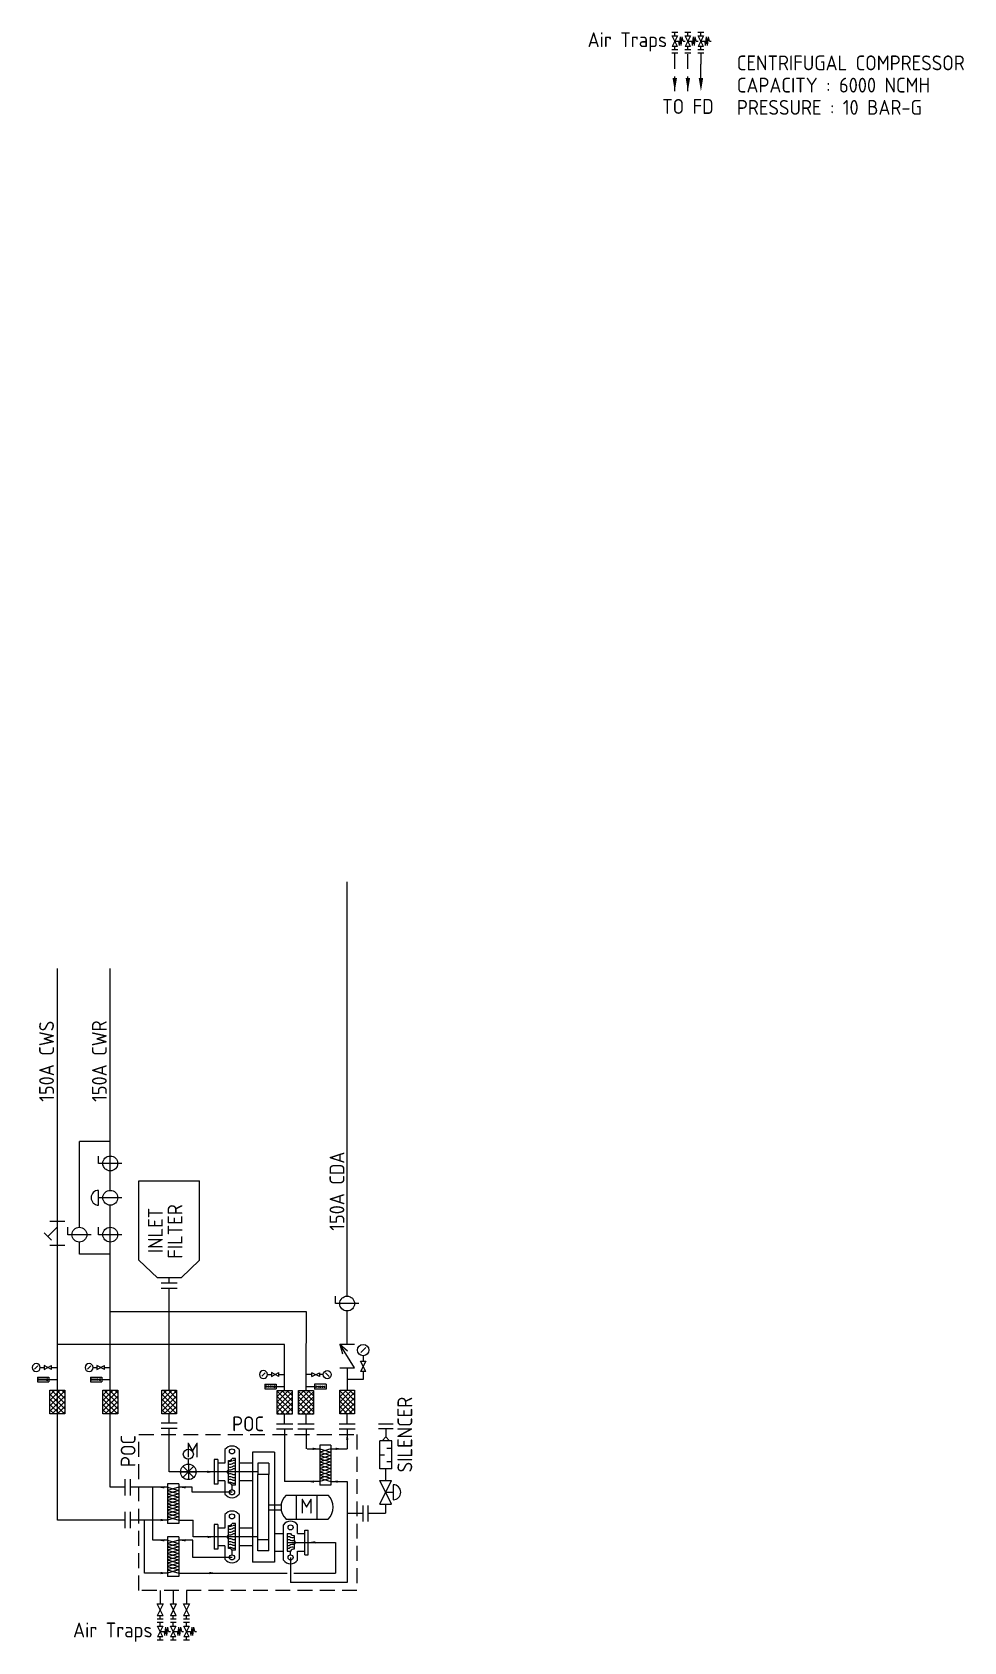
# Model space of a CAD drawing. Header units: millimetres. Extents: x -418 to 883, y -30 to 1351.
# Drawn here: x -417.7 to -260.7, y 368 to 639.2 of the extents above; entities that cross this region are included whole.
import ezdxf
from ezdxf.enums import TextEntityAlignment as Align

# ---------------------------------------------------------------- set-up
doc = ezdxf.new("R2010")
doc.units = ezdxf.units.MM
doc.header["$LTSCALE"] = 10
doc.linetypes.add('HIDDEN', pattern=[0.375, 0.25, -0.125])
for name, color, linetype in [('U-CDA-EQ', 22, 'Continuous'), ('U-CDA-EQ-P2', 9, 'Continuous'), ('U-CDA-PIPE', 203, 'Continuous'), ('U-CDA-TXT', 3, 'Continuous'), ('U-CDA-TXT-01', 3, 'Continuous'), ('U-CDA-V', 2, 'Continuous'), ('U-CH-PIPE', 130, 'Continuous'), ('U-CH-V', 2, 'Continuous'), ('U-CW-PIPE', 30, 'Continuous'), ('U-CW-TXT', 3, 'Continuous'), ('U-CW-V', 3, 'Continuous')]:
    doc.layers.add(name, color=color, linetype=linetype)
doc.styles.add('AA-TXT', font='isocp.shx', dxfattribs={"bigfont": 'chineset.shx'})

# ---------------------------------------------------------------- blocks, each defined once
blk = doc.blocks.new('A$C05D23F1C')
at = {"layer": 'U-CW-V', "color": 2}
for p, q in [((1.25, 0), (1.25, 3.95)), ((1.25, 3.95), (2.5, 3.95))]:
    blk.add_line(p, q, dxfattribs=at)
blk.add_circle((1.25, 1.98), 1.25, dxfattribs=at)
blk = doc.blocks.new('A$C5D640173')
at = {"layer": 'U-CDA-V'}
for p, q in [((0, 0), (0, 2.72)), ((0.88, 0), (0.88, 2.72))]:
    blk.add_line(p, q, dxfattribs=at)
blk = doc.blocks.new('A$C365B31E3')
at = {"layer": 'U-CH-V'}
h = blk.add_hatch(dxfattribs=at)
h.set_pattern_fill('ANSI37', color=2, scale=5, style=0)
h.set_pattern_definition([(45, (-252.0458, -353.4498), (-0.4419417, 0.4419417), []), (135, (-252.0458, -353.4498), (-0.4419417, -0.4419417), [])])
h.paths.add_polyline_path([(0, 2.5), (4, 2.5), (4, 0), (0, 0)])
at = {"layer": 'U-CH-V', "color": 2}
for p, q in [((0, 2.5), (4, 2.5)), ((0, 0), (0, 2.5)), ((4, 0), (0, 0)), ((4, 2.5), (4, 0))]:
    blk.add_line(p, q, dxfattribs=at)
blk = doc.blocks.new('A$C63832B58')
at = {"layer": 'U-CH-V'}
for p, q in [((-0.63, 2.56), (-0.63, -0.46)), ((-0.63, 2.56), (-0.63, -0.46)), ((-0.63, 2.56), (0.63, 2.56)), ((-0.63, 2.56), (0.63, 2.56)), ((-0.25, 2.15), (0.25, 2.15)), ((-0.25, 2.15), (0.25, 2.15)), ((-0.25, 1.65), (0.25, 1.65)), ((-0.25, 1.65), (0.25, 1.65)), ((-0.25, 1.14), (0.25, 1.14)), ((-0.25, 1.14), (0.25, 1.14)), ((-0.25, 0.64), (0.25, 0.64)), ((-0.25, 0.64), (0.25, 0.64)), ((0, 2.29), (0, 0.22)), ((0, 2.29), (0, 0.22)), ((0.63, 2.56), (0.63, -0.46)), ((0.63, 2.56), (0.63, -0.46)), ((-0.63, -0.46), (0.63, -0.46)), ((-0.63, -0.46), (0.63, -0.46)), ((0, -0.46), (0, -2.69)), ((0, -0.46), (0, -2.69))]:
    blk.add_line(p, q, dxfattribs=at)
blk.add_circle((0, 0), 0.223, dxfattribs=at)
blk.add_circle((0, 0), 0.223, dxfattribs=at)
blk = doc.blocks.new('A$C66643FB5')
at = {"layer": 'U-CW-V', "color": 2}
for p, q in [((0.6, 5.11), (1.52, 6.03)), ((1.06, 4.51), (1.06, 3.5)), ((1.56, 3.5), (0.56, 1.5)), ((1.56, 1.5), (0.56, 3.5)), ((0.56, 3.5), (1.56, 3.5)), ((1.56, 1.5), (0.56, 1.5)), ((1.06, 1.5), (1.06, 0))]:
    blk.add_line(p, q, dxfattribs=at)
blk.add_circle((1.06, 5.57), 1.06, dxfattribs=at)

msp = doc.modelspace()

# ---------------------------------------------------------------- hatches: boundary and pattern name
at = {"layer": 'U-CDA-EQ'}
h = msp.add_hatch(dxfattribs=at)
h.set_pattern_fill('ANSI37', color=2, scale=5, angle=-90, style=0)
h.set_pattern_definition([(315, (-768.20133, 662.475), (0.4419417, 0.4419417), []), (45, (-768.20133, 662.475), (-0.4419417, 0.4419417), [])])
h.paths.add_polyline_path([(-412.25, 410.43), (-412.25, 406.43), (-414.75, 406.43), (-414.75, 410.43)])
h = msp.add_hatch(dxfattribs=at)
h.set_pattern_fill('ANSI37', color=2, scale=5, angle=-90, style=0)
h.set_pattern_definition([(315, (-759.2828, 662.475), (0.4419417, 0.4419417), []), (45, (-759.2828, 662.475), (-0.4419417, 0.4419417), [])])
h.paths.add_polyline_path([(-403.33, 410.43), (-403.33, 406.43), (-405.83, 406.43), (-405.83, 410.43)])
h = msp.add_hatch(dxfattribs=at)
h.set_pattern_fill('ANSI37', color=2, scale=5, angle=-90, style=0)
h.set_pattern_definition([(315, (-749.34493, 662.475), (0.4419417, 0.4419417), []), (45, (-749.34493, 662.475), (-0.4419417, 0.4419417), [])])
h.paths.add_polyline_path([(-393.39, 410.43), (-393.39, 406.43), (-395.9, 406.43), (-395.9, 410.43)])

# ---------------------------------------------------------------- linework, layer by layer
at = {"color": 252, "linetype": 'HIDDEN'}
for p, q in [((-308.93, 639.17), (-309.93, 639.17)), ((-308.98, 636.79), (-309.88, 638.59)), ((-308.98, 638.59), (-309.88, 636.79)), ((-309.88, 638.59), (-308.98, 638.59)), ((-309.43, 638.59), (-309.43, 639.17)), ((-309.43, 637.69), (-308.72, 637.69)), ((-308.65, 636.98), (-308.72, 637.69)), ((-308.65, 636.98), (-308.49, 638.4)), ((-308.33, 636.98), (-308.49, 638.4)), ((-308.33, 636.98), (-308.17, 638.4)), ((-308.02, 637.69), (-308.17, 638.4)), ((-308.02, 637.69), (-307.7, 637.69)), ((-306.72, 639.17), (-307.72, 639.17)), ((-307.67, 638.59), (-306.77, 638.59)), ((-306.77, 638.59), (-307.67, 636.79)), ((-306.77, 636.79), (-307.67, 638.59)), ((-307.22, 638.59), (-307.22, 639.17)), ((-307.22, 637.69), (-306.52, 637.69)), ((-306.44, 636.98), (-306.52, 637.69)), ((-306.44, 636.98), (-306.28, 638.4)), ((-306.12, 636.98), (-306.28, 638.4)), ((-306.12, 636.98), (-305.97, 638.4)), ((-305.81, 637.69), (-305.97, 638.4)), ((-305.81, 637.69), (-305.5, 637.69)), ((-304.52, 639.17), (-305.52, 639.17)), ((-304.57, 636.79), (-305.46, 638.59)), ((-304.57, 638.59), (-305.46, 636.79)), ((-305.46, 638.59), (-304.57, 638.59)), ((-305.02, 638.59), (-305.02, 639.17)), ((-305.02, 637.69), (-304.31, 637.69)), ((-304.23, 636.98), (-304.31, 637.69)), ((-304.23, 636.98), (-304.08, 638.4)), ((-303.92, 636.98), (-304.08, 638.4)), ((-303.92, 636.98), (-303.76, 638.4)), ((-303.6, 637.69), (-303.76, 638.4)), ((-303.6, 637.69), (-303.29, 637.69)), ((-309.93, 636.3), (-308.93, 636.3)), ((-308.93, 635.68), (-309.93, 635.68)), ((-308.98, 636.79), (-309.88, 636.79)), ((-309.43, 636.3), (-309.43, 636.79)), ((-309.43, 633.81), (-309.43, 635.68)), ((-307.72, 636.3), (-306.72, 636.3)), ((-306.72, 635.68), (-307.72, 635.68)), ((-306.77, 636.79), (-307.67, 636.79)), ((-307.22, 636.3), (-307.22, 636.79)), ((-307.22, 629.25), (-307.22, 635.68)), ((-305.52, 636.3), (-304.52, 636.3)), ((-304.52, 635.68), (-305.52, 635.68)), ((-304.57, 636.79), (-305.46, 636.79)), ((-305.02, 636.3), (-305.02, 636.79)), ((-305.02, 635.68), (-305.02, 633.81)), ((-309.43, 629.25), (-309.43, 633.81)), ((-305.02, 631.46), (-305.02, 633.81))]:
    msp.add_line(p, q, dxfattribs=at)
for points in [[(-309.43, 629.25, 0, 0.737, 0), (-309.43, 631.46, 0, 0, 0)], [(-307.22, 629.25, 0, 0.737, 0), (-307.22, 631.46, 0, 0, 0)], [(-305.02, 629.25, 0, 0.737, 0), (-305.02, 631.46, 0, 0, 0)]]:
    msp.add_lwpolyline(points, format="xyseb", dxfattribs=at)
at = {"layer": 'U-CDA-EQ'}
for p, q in [((-399.74, 445.72), (-389.55, 445.72)), ((-399.74, 432.35), (-399.74, 445.72)), ((-389.55, 432.35), (-389.55, 445.72)), ((-399.74, 432.35), (-396.64, 429.36)), ((-389.55, 432.35), (-392.65, 429.36)), ((-392.65, 429.36), (-396.64, 429.36)), ((-394.64, 428.46), (-394.64, 429.36)), ((-359.35, 404.75), (-356.91, 404.75)), ((-359.35, 403.96), (-356.91, 403.96)), ((-357.12, 401.92), (-359.14, 401.92)), ((-359.14, 397.21), (-359.14, 401.92)), ((-358.73, 401.92), (-358.13, 402.57)), ((-358.13, 403.96), (-358.13, 402.57)), ((-357.53, 401.92), (-358.13, 402.57)), ((-357.12, 397.21), (-357.12, 401.92)), ((-391.42, 397.99), (-391.42, 398.8)), ((-387.04, 398.76), (-387.04, 394.59)), ((-386.44, 398.76), (-387.04, 398.76)), ((-386.44, 398.76), (-386.44, 394.59)), ((-385.25, 400.43), (-385.25, 398.17)), ((-384.66, 394.75), (-384.66, 398.6)), ((-383.47, 398.94), (-384.06, 398.94)), ((-383.47, 398.62), (-383.89, 398.62)), ((-383.47, 394.42), (-383.47, 398.94)), ((-382.88, 400.43), (-382.88, 392.93)), ((-380.63, 399.98), (-380.63, 381.49)), ((-376.91, 399.98), (-380.63, 399.98)), ((-376.91, 399.98), (-376.91, 381.49)), ((-371.41, 400.56), (-369.28, 400.56)), ((-369.28, 401.15), (-369.28, 394.45)), ((-367.42, 401.15), (-369.28, 401.15)), ((-369.28, 400.56), (-367.42, 400.01)), ((-367.42, 400.56), (-369.28, 400.01)), ((-367.42, 400.01), (-369.28, 399.45)), ((-369.28, 400.01), (-367.42, 399.45)), ((-369.28, 399.45), (-367.42, 398.9)), ((-367.42, 399.45), (-369.28, 398.9)), ((-367.42, 398.9), (-369.28, 398.35)), ((-369.28, 398.9), (-367.42, 398.35)), ((-367.42, 401.15), (-367.42, 394.45)), ((-367.42, 400.56), (-364.64, 400.56)), ((-359.14, 399.56), (-358.34, 399.56)), ((-357.97, 400.68), (-357.12, 400.68)), ((-384.91, 396.68), (-393.72, 396.68)), ((-392.73, 396.68), (-390.1, 396.68)), ((-392.34, 397.61), (-390.49, 395.75)), ((-392.34, 395.75), (-390.49, 397.61)), ((-391.42, 397.99), (-391.42, 395.36)), ((-385.25, 398.17), (-386.44, 398.17)), ((-383.47, 396.68), (-384.66, 396.68)), ((-383.47, 398.14), (-383.89, 398.14)), ((-383.47, 397.66), (-383.89, 397.66)), ((-383.47, 397.18), (-383.89, 397.18)), ((-383.47, 396.18), (-383.89, 396.18)), ((-379.7, 396.68), (-383.47, 396.68)), ((-380.63, 398.17), (-382.88, 398.17)), ((-377.84, 398.12), (-379.7, 398.12)), ((-379.7, 398.12), (-379.7, 396.26)), ((-379.7, 385.21), (-379.7, 396.26)), ((-377.84, 396.26), (-379.7, 396.26)), ((-377.84, 398.12), (-377.84, 396.26)), ((-377.84, 385.21), (-377.84, 396.26)), ((-369.28, 398.35), (-367.42, 397.8)), ((-367.42, 398.35), (-369.28, 397.8)), ((-367.42, 397.8), (-369.28, 397.25)), ((-369.28, 397.8), (-367.42, 397.25)), ((-369.28, 397.25), (-367.42, 396.69)), ((-367.42, 397.25), (-369.28, 396.69)), ((-367.42, 396.69), (-369.28, 396.14)), ((-369.28, 396.69), (-367.42, 396.14)), ((-369.28, 396.14), (-367.42, 395.59)), ((-367.42, 396.14), (-369.28, 395.59)), ((-357.12, 397.21), (-359.14, 397.21)), ((-357.97, 398.45), (-357.12, 398.45)), ((-397.4, 385.15), (-397.4, 394.08)), ((-394.92, 394.67), (-394.92, 387.97)), ((-393.05, 394.67), (-394.92, 394.67)), ((-393.05, 394.08), (-394.92, 393.53)), ((-394.92, 394.08), (-393.05, 393.53)), ((-394.92, 393.53), (-393.05, 392.98)), ((-393.05, 393.53), (-394.92, 392.98)), ((-393.05, 394.67), (-393.05, 387.97)), ((-390.8, 394.08), (-393.05, 394.08)), ((-390.8, 393.23), (-390.8, 394.08)), ((-384.06, 393.23), (-390.8, 393.23)), ((-386.44, 394.59), (-387.04, 394.59)), ((-385.25, 395.19), (-386.44, 395.19)), ((-385.25, 395.19), (-385.25, 392.93)), ((-384.06, 393.66), (-384.06, 394.42)), ((-383.47, 394.42), (-384.06, 394.42)), ((-383.47, 395.7), (-383.89, 395.7)), ((-383.47, 395.22), (-383.89, 395.22)), ((-383.47, 394.74), (-383.89, 394.74)), ((-380.63, 395.19), (-382.88, 395.19)), ((-369.28, 395.04), (-375.19, 395.04)), ((-369.28, 395.04), (-371.41, 395.04)), ((-367.42, 395.59), (-369.28, 395.04)), ((-369.28, 395.59), (-367.42, 395.04)), ((-367.42, 394.45), (-369.28, 394.45)), ((-367.42, 395.04), (-364.64, 395.04)), ((-364.64, 395.04), (-364.64, 378.02)), ((-357.16, 391.25), (-359.16, 395.25)), ((-359.16, 391.25), (-357.16, 395.25)), ((-359.16, 395.25), (-357.16, 395.25)), ((-358.16, 393.25), (-356.89, 393.25)), ((-357.16, 395.25), (-357.16, 395.25)), ((-356.89, 394.5), (-356.89, 391.99)), ((-393.05, 392.98), (-394.92, 392.42)), ((-394.92, 392.98), (-393.05, 392.42)), ((-394.92, 392.42), (-393.05, 391.87)), ((-393.05, 392.42), (-394.92, 391.87)), ((-393.05, 391.87), (-394.92, 391.32)), ((-394.92, 391.87), (-393.05, 391.32)), ((-394.92, 391.32), (-393.05, 390.77)), ((-393.05, 391.32), (-394.92, 390.77)), ((-393.05, 390.77), (-394.92, 390.22)), ((-394.92, 390.77), (-393.05, 390.22)), ((-377.84, 391.11), (-375.78, 391.11)), ((-374.96, 392.78), (-367.84, 392.78)), ((-373.22, 392.78), (-373.22, 388.7)), ((-369.77, 392.78), (-369.77, 388.7)), ((-359.16, 391.25), (-357.16, 391.25)), ((-398.82, 379.63), (-398.82, 388.56)), ((-394.92, 390.22), (-393.05, 389.67)), ((-393.05, 390.22), (-394.92, 389.67)), ((-393.05, 389.67), (-394.92, 389.11)), ((-394.92, 389.67), (-393.05, 389.11)), ((-394.92, 389.11), (-393.05, 388.56)), ((-393.05, 389.11), (-394.92, 388.56)), ((-393.05, 387.97), (-394.92, 387.97)), ((-393.05, 388.56), (-390.62, 388.56)), ((-390.62, 385.72), (-390.62, 388.56)), ((-387.04, 387.81), (-387.04, 383.64)), ((-386.44, 387.81), (-387.04, 387.81)), ((-386.44, 387.81), (-386.44, 383.64)), ((-385.25, 389.47), (-385.25, 387.21)), ((-383.47, 387.98), (-384.06, 387.98)), ((-383.47, 383.46), (-383.47, 387.98)), ((-382.88, 389.47), (-382.88, 381.97)), ((-377.84, 390.3), (-375.77, 390.3)), ((-375.37, 381.82), (-375.37, 387.78)), ((-374.96, 388.7), (-367.84, 388.7)), ((-373, 386.29), (-373, 387.78)), ((-394.92, 385.15), (-397.4, 385.15)), ((-394.92, 385.74), (-394.92, 379.04)), ((-393.05, 385.74), (-394.92, 385.74)), ((-394.92, 385.15), (-393.05, 384.6)), ((-393.05, 385.15), (-394.92, 384.6)), ((-393.05, 385.74), (-393.05, 379.04)), ((-390.65, 385.15), (-393.05, 385.15)), ((-390.65, 382.26), (-390.65, 385.15)), ((-384.96, 385.72), (-390.62, 385.72)), ((-385.25, 387.21), (-386.44, 387.21)), ((-384.66, 383.79), (-384.66, 387.65)), ((-383.47, 385.72), (-384.66, 385.72)), ((-383.47, 387.66), (-383.89, 387.66)), ((-383.47, 387.18), (-383.89, 387.18)), ((-383.47, 386.7), (-383.89, 386.7)), ((-383.47, 386.22), (-383.89, 386.22)), ((-383.47, 385.22), (-383.89, 385.22)), ((-379.7, 385.72), (-383.47, 385.72)), ((-380.63, 387.21), (-382.88, 387.21)), ((-377.84, 385.21), (-379.7, 385.21)), ((-379.7, 383.35), (-379.7, 385.21)), ((-377.84, 383.35), (-377.84, 385.21)), ((-376.91, 386.29), (-375.37, 386.29)), ((-374.78, 386.29), (-374.78, 383.31)), ((-374.78, 386.29), (-374.19, 386.29)), ((-374.78, 385.78), (-374.36, 385.78)), ((-374.78, 385.3), (-374.36, 385.3)), ((-373.59, 385.95), (-373.59, 383.64)), ((-373, 386.29), (-371.81, 386.29)), ((-371.81, 382.71), (-371.81, 386.88)), ((-371.81, 386.88), (-371.21, 386.88)), ((-371.21, 382.71), (-371.21, 386.88)), ((-393.05, 384.6), (-394.92, 384.04)), ((-394.92, 384.6), (-393.05, 384.04)), ((-394.92, 384.04), (-393.05, 383.49)), ((-393.05, 384.04), (-394.92, 383.49)), ((-393.05, 383.49), (-394.92, 382.94)), ((-394.92, 383.49), (-393.05, 382.94)), ((-394.92, 382.94), (-393.05, 382.39)), ((-393.05, 382.94), (-394.92, 382.39)), ((-393.05, 382.39), (-394.92, 381.84)), ((-394.92, 382.39), (-393.05, 381.84)), ((-386.44, 383.64), (-387.04, 383.64)), ((-385.25, 384.23), (-386.44, 384.23)), ((-385.25, 384.23), (-385.25, 381.97)), ((-384.06, 382.7), (-384.06, 383.46)), ((-383.47, 383.46), (-384.06, 383.46)), ((-383.47, 384.74), (-383.89, 384.74)), ((-383.47, 384.26), (-383.89, 384.26)), ((-383.47, 383.78), (-383.89, 383.78)), ((-380.63, 384.23), (-382.88, 384.23)), ((-377.84, 383.35), (-379.7, 383.35)), ((-376.91, 383.31), (-375.37, 383.31)), ((-374.78, 384.8), (-373.59, 384.8)), ((-374.78, 384.3), (-374.36, 384.3)), ((-374.78, 383.82), (-374.36, 383.82)), ((-374.78, 383.31), (-374.19, 383.31)), ((-374.19, 382.69), (-374.19, 383.31)), ((-373.34, 384.8), (-366.62, 384.8)), ((-373, 381.82), (-373, 383.31)), ((-373, 383.31), (-371.81, 383.31)), ((-371.81, 382.71), (-371.21, 382.71)), ((-366.62, 384.8), (-366.62, 379.63)), ((-394.92, 379.63), (-398.82, 379.63)), ((-394.92, 381.84), (-393.05, 381.28)), ((-393.05, 381.84), (-394.92, 381.28)), ((-393.05, 381.28), (-394.92, 380.73)), ((-394.92, 381.28), (-393.05, 380.73)), ((-394.92, 380.73), (-393.05, 380.18)), ((-393.05, 380.73), (-394.92, 380.18)), ((-393.05, 380.18), (-394.92, 379.63)), ((-394.92, 380.18), (-393.05, 379.63)), ((-393.05, 379.63), (-374.77, 379.63)), ((-384.06, 382.26), (-390.65, 382.26)), ((-376.91, 381.49), (-380.63, 381.49)), ((-374.19, 382.26), (-374.19, 378.02)), ((-373.62, 379.63), (-366.62, 379.63)), ((-393.05, 379.04), (-394.92, 379.04)), ((-364.64, 378.02), (-374.19, 378.02))]:
    msp.add_line(p, q, dxfattribs=at)
at = {"layer": 'U-CDA-EQ', "color": 2}
for p, q in [((-393.28, 428.46), (-396, 428.46)), ((-393.28, 427.57), (-396, 427.57)), ((-414.75, 406.43), (-414.75, 410.43)), ((-414.75, 410.43), (-412.25, 410.43)), ((-412.25, 410.43), (-412.25, 406.43)), ((-405.83, 406.43), (-405.83, 410.43)), ((-405.83, 410.43), (-403.33, 410.43)), ((-403.33, 410.43), (-403.33, 406.43)), ((-395.9, 406.43), (-395.9, 410.43)), ((-395.9, 410.43), (-393.39, 410.43)), ((-393.39, 410.43), (-393.39, 406.43)), ((-412.25, 406.43), (-414.75, 406.43)), ((-403.33, 406.43), (-405.83, 406.43)), ((-393.28, 404.87), (-396, 404.87)), ((-393.39, 406.43), (-395.9, 406.43)), ((-393.28, 403.99), (-396, 403.99))]:
    msp.add_line(p, q, dxfattribs=at)
at = {"layer": 'U-CDA-EQ', "color": 22}
for p, q in [((-394.64, 396.68), (-394.64, 403.99)), ((-392.73, 396.68), (-394.64, 396.68))]:
    msp.add_line(p, q, dxfattribs=at)
at = {"layer": 'U-CDA-EQ', "color": 9}
msp.add_line((-394.64, 396.68), (-394.64, 401.79), dxfattribs=at)
at = {"layer": 'U-CDA-EQ', "color": 22, "linetype": 'HIDDEN'}
msp.add_lwpolyline([(-399.75, 376.72), (-399.75, 402.95), (-363, 402.95), (-363, 376.72)], close=True, dxfattribs=at)
at = {"layer": 'U-CDA-EQ'}
for points in [[(-364.64, 403.27, 0, 0.394, 0), (-364.64, 402.09, 0, 0, 0)], [(-369.28, 400.56, 0, 0.394, 0), (-370.47, 400.56, 0, 0, 0)], [(-365.42, 400.56, 0, 0.394, 0), (-366.6, 400.56, 0, 0, 0)], [(-387.04, 396.68, 0, 0.394, 0), (-388.22, 396.68, 0, 0, 0)], [(-393.05, 394.08, 0, 0.394, 0), (-391.87, 394.08, 0, 0, 0)], [(-371.41, 395.04, 0, 0.394, 0), (-370.22, 395.04, 0, 0, 0)], [(-367.42, 395.04, 0, 0.394, 0), (-366.24, 395.04, 0, 0, 0)], [(-394.92, 388.56, 0, 0.394, 0), (-396.1, 388.56, 0, 0, 0)], [(-393.05, 385.15, 0, 0.394, 0), (-391.87, 385.15, 0, 0, 0)], [(-386.99, 385.72, 0, 0.394, 0), (-388.17, 385.72, 0, 0, 0)], [(-371.21, 384.8, 0, 0.394, 0), (-370.03, 384.8, 0, 0, 0)], [(-394.92, 379.63, 0, 0.394, 0), (-396.1, 379.63, 0, 0, 0)], [(-386.72, 379.63, 0, 0.394, 0), (-387.9, 379.63, 0, 0, 0)]]:
    msp.add_lwpolyline(points, format="xyseb", dxfattribs=at)
at = {"layer": 'U-CDA-EQ', "color": 9}
for points in [[(-396.65, 394.08, 0, 0.394, 0), (-395.47, 394.08, 0, 0, 0)], [(-396.65, 385.15, 0, 0.394, 0), (-395.47, 385.15, 0, 0, 0)]]:
    msp.add_lwpolyline(points, format="xyseb", dxfattribs=at)
at = {"layer": 'U-CDA-EQ'}
for centre, radius in [((-391.42, 399.65), 0.845), ((-384.06, 400.12), 0.429), ((-391.42, 396.68), 1.31), ((-384.06, 393.23), 0.429), ((-384.06, 389.17), 0.429), ((-374.19, 387.33), 0.429), ((-384.06, 382.27), 0.429), ((-374.19, 382.26), 0.429)]:
    msp.add_circle(centre, radius, dxfattribs=at)
for centre, radius, start, end in [((-384.06, 399.56), 1.47, 36.1978, 143.8022), ((-384.6, 399.19), 0.589, 263.7967, 334.7013), ((-384.39, 399.25), 0.807, 250.2833, 308.0313), ((-384.66, 396.68), 0.253, 90, 270), ((-384.39, 398.77), 0.807, 250.2833, 308.0313), ((-384.39, 398.29), 0.807, 250.2833, 308.0313), ((-384.39, 397.81), 0.807, 250.2833, 308.0313), ((-384.39, 395.54), 0.807, 51.9687, 109.7167), ((-384.39, 395.06), 0.807, 51.9687, 109.7167), ((-384.39, 394.58), 0.807, 51.9687, 109.7167), ((-384.39, 394.1), 0.807, 51.9687, 109.7167), ((-384.6, 394.17), 0.589, 25.2987, 96.2033), ((-356.89, 393.25), 1.26, 270, 90), ((-384.06, 393.79), 1.47, 216.1978, 323.8022), ((-372.92, 390.74), 2.88, 135, 225), ((-369.88, 390.74), 2.88, 315, 45), ((-384.06, 388.61), 1.47, 36.1978, 143.8022), ((-384.6, 388.23), 0.589, 263.7967, 334.7013), ((-374.19, 386.91), 1.47, 36.1978, 143.8022), ((-384.66, 385.72), 0.253, 90, 270), ((-384.39, 388.3), 0.807, 250.2833, 308.0313), ((-384.39, 387.82), 0.807, 250.2833, 308.0313), ((-384.39, 387.34), 0.807, 250.2833, 308.0313), ((-384.39, 386.86), 0.807, 250.2833, 308.0313), ((-384.39, 384.59), 0.807, 51.9687, 109.7167), ((-373.86, 386.41), 0.807, 231.9687, 289.7167), ((-373.86, 385.93), 0.807, 231.9687, 289.7167), ((-373.65, 386.54), 0.589, 205.2987, 276.2033), ((-373.59, 384.8), 0.253, 270, 90), ((-384.39, 384.11), 0.807, 51.9687, 109.7167), ((-384.39, 383.63), 0.807, 51.9687, 109.7167), ((-384.39, 383.14), 0.807, 51.9687, 109.7167), ((-384.6, 383.21), 0.589, 25.2987, 96.2033), ((-373.86, 383.66), 0.807, 70.2833, 128.0313), ((-373.86, 383.18), 0.807, 70.2833, 128.0313), ((-373.65, 383.06), 0.589, 83.7967, 154.7013), ((-384.06, 382.84), 1.47, 216.1978, 323.8022), ((-374.19, 382.68), 1.47, 216.1978, 323.8022)]:
    msp.add_arc(centre, radius, start, end, dxfattribs=at)
at = {"layer": 'U-CDA-EQ-P2'}
for p, q in [((-375.19, 403.85), (-375.19, 395.04)), ((-371.58, 403.85), (-371.58, 400.56)), ((-364.64, 403.85), (-364.64, 400.56)), ((-394.92, 394.08), (-401.25, 394.08)), ((-394.92, 388.56), (-401.25, 388.56)), ((-361.97, 389.67), (-364.64, 389.67))]:
    msp.add_line(p, q, dxfattribs=at)
at = {"layer": 'U-CDA-PIPE'}
for p, q in [((-364.64, 426.37), (-364.64, 496.05)), ((-394.64, 410.43), (-394.64, 427.57)), ((-364.64, 418.19), (-364.64, 423.68)), ((-364.64, 414.19), (-364.64, 410.44)), ((-394.64, 404.87), (-394.64, 406.43)), ((-364.64, 404.73), (-364.64, 406.44)), ((-358.16, 397.21), (-358.16, 395.25)), ((-358.16, 391.25), (-358.16, 389.71)), ((-361.09, 389.71), (-358.16, 389.71))]:
    msp.add_line(p, q, dxfattribs=at)
at = {"layer": 'U-CDA-V'}
for p, q in [((-415.73, 436.96), (-414.47, 435.7)), ((-415.73, 436.96), (-414.47, 435.7)), ((-413.51, 437.92), (-415.1, 436.33)), ((-412.26, 438.83), (-414.74, 438.83)), ((-413.51, 438.83), (-413.51, 434.83)), ((-412.26, 434.83), (-414.74, 434.83)), ((-365.89, 418.19), (-364.61, 417.07)), ((-365.89, 418.19), (-365.46, 416.54)), ((-365.89, 418.19), (-363.39, 418.19)), ((-363.39, 414.19), (-365.89, 418.19)), ((-362.36, 416.79), (-361.53, 417.61)), ((-361.5, 415.35), (-362.39, 413.56)), ((-361.5, 413.56), (-362.39, 415.35)), ((-362.39, 415.35), (-361.5, 415.35)), ((-361.95, 416.25), (-361.95, 415.35)), ((-365.89, 414.19), (-363.39, 414.19)), ((-361.95, 412.21), (-364.64, 412.21)), ((-361.5, 413.56), (-362.39, 413.56)), ((-361.95, 413.56), (-361.95, 412.21))]:
    msp.add_line(p, q, dxfattribs=at)
msp.add_circle((-361.95, 417.2), 0.952, dxfattribs=at)
at = {"layer": 'U-CH-PIPE'}
for p, q in [((-413.5, 388.56), (-413.5, 481.49)), ((-404.57, 444.1), (-404.57, 481.49)), ((-409.78, 437.88), (-409.78, 452.32)), ((-404.58, 452.32), (-409.78, 452.32)), ((-404.58, 394.08), (-404.58, 441.6)), ((-409.78, 433.37), (-409.78, 435.38)), ((-404.58, 433.37), (-409.78, 433.37)), ((-371.52, 423.63), (-404.58, 423.63)), ((-371.58, 413.02), (-371.52, 423.63)), ((-375.19, 418.11), (-413.5, 418.11)), ((-375.19, 410.39), (-375.19, 418.11)), ((-371.58, 410.39), (-371.58, 413.02)), ((-402.13, 394.08), (-404.58, 394.08)), ((-402.13, 388.56), (-413.5, 388.56))]:
    msp.add_line(p, q, dxfattribs=at)
at = {"layer": 'U-CH-PIPE', "linetype": 'HIDDEN'}
for p, q in [((-375.19, 404.68), (-375.19, 406.39)), ((-371.58, 404.68), (-371.58, 406.39))]:
    msp.add_line(p, q, dxfattribs=at)
at = {"layer": 'U-CH-V'}
for p, q in [((-395.65, 374.42), (-396.65, 372.42)), ((-395.65, 372.42), (-396.65, 374.42)), ((-396.65, 374.42), (-395.65, 374.42)), ((-394.45, 374.42), (-393.45, 374.42)), ((-393.45, 372.42), (-394.45, 374.42)), ((-393.45, 374.42), (-394.45, 372.42)), ((-391.24, 374.42), (-392.24, 372.42)), ((-391.24, 372.42), (-392.24, 374.42)), ((-392.24, 374.42), (-391.24, 374.42)), ((-395.65, 372.42), (-396.65, 372.42)), ((-396.65, 371.9), (-395.65, 371.9)), ((-393.45, 372.42), (-394.45, 372.42)), ((-394.45, 371.9), (-393.45, 371.9)), ((-391.24, 372.42), (-392.24, 372.42)), ((-392.24, 371.9), (-391.24, 371.9)), ((-395.65, 371.28), (-396.65, 371.28)), ((-395.71, 368.91), (-396.6, 370.7)), ((-395.71, 370.7), (-396.6, 368.91)), ((-396.6, 370.7), (-395.71, 370.7)), ((-395.71, 368.91), (-396.6, 368.91)), ((-396.15, 369.8), (-395.45, 369.8)), ((-395.37, 369.09), (-395.45, 369.8)), ((-395.37, 369.09), (-395.21, 370.51)), ((-395.06, 369.09), (-395.21, 370.51)), ((-395.06, 369.09), (-394.9, 370.51)), ((-394.74, 369.8), (-394.9, 370.51)), ((-394.74, 369.8), (-394.43, 369.8)), ((-393.45, 371.28), (-394.45, 371.28)), ((-394.4, 370.7), (-393.5, 370.7)), ((-393.5, 370.7), (-394.4, 368.91)), ((-393.5, 368.91), (-394.4, 370.7)), ((-393.5, 368.91), (-394.4, 368.91)), ((-393.95, 369.8), (-393.24, 369.8)), ((-393.16, 369.09), (-393.24, 369.8)), ((-393.16, 369.09), (-393.01, 370.51)), ((-392.85, 369.09), (-393.01, 370.51)), ((-392.85, 369.09), (-392.69, 370.51)), ((-392.54, 369.8), (-392.69, 370.51)), ((-392.54, 369.8), (-392.22, 369.8)), ((-391.24, 371.28), (-392.24, 371.28)), ((-391.29, 368.91), (-392.19, 370.7)), ((-391.29, 370.7), (-392.19, 368.91)), ((-392.19, 370.7), (-391.29, 370.7)), ((-391.29, 368.91), (-392.19, 368.91)), ((-391.74, 369.8), (-391.04, 369.8)), ((-390.96, 369.09), (-391.04, 369.8)), ((-390.96, 369.09), (-390.8, 370.51)), ((-390.64, 369.09), (-390.8, 370.51)), ((-390.64, 369.09), (-390.49, 370.51)), ((-390.33, 369.8), (-390.49, 370.51)), ((-390.33, 369.8), (-390.02, 369.8)), ((-396.65, 368.41), (-395.65, 368.41)), ((-394.45, 368.41), (-393.45, 368.41)), ((-392.24, 368.41), (-391.24, 368.41))]:
    msp.add_line(p, q, dxfattribs=at)
at = {"layer": 'U-CW-PIPE', "color": 22}
for p, q in [((-396.15, 376.72), (-396.15, 374.42)), ((-393.95, 376.72), (-393.95, 374.42)), ((-391.74, 376.72), (-391.74, 374.42))]:
    msp.add_line(p, q, dxfattribs=at)
at = {"layer": 'U-CW-PIPE'}
for p, q in [((-396.15, 371.9), (-396.15, 372.42)), ((-393.95, 371.9), (-393.95, 372.42)), ((-391.74, 371.9), (-391.74, 372.42)), ((-396.15, 370.7), (-396.15, 371.28)), ((-396.15, 368.41), (-396.15, 368.91)), ((-393.95, 370.7), (-393.95, 371.28)), ((-393.95, 368.41), (-393.95, 368.91)), ((-391.74, 370.7), (-391.74, 371.28)), ((-391.74, 368.41), (-391.74, 368.91))]:
    msp.add_line(p, q, dxfattribs=at)
at = {"layer": 'U-CW-V', "color": 2}
for p, q in [((-406.56, 441.6), (-406.56, 444.1)), ((-402.61, 442.85), (-406.56, 442.85))]:
    msp.add_line(p, q, dxfattribs=at)
msp.add_circle((-404.58, 442.85), 1.25, dxfattribs=at)
msp.add_arc((-406.56, 442.85), 1.25, 90, 270, dxfattribs=at)

# ---------------------------------------------------------------- block references
at = {"layer": 'U-CDA-TXT', "rotation": 90}
for p in [(-373.83, 403.85), (-370.22, 403.85), (-363.28, 403.85)]:
    msp.add_blockref('A$C5D640173', p, dxfattribs=at)
at = {"layer": 'U-CDA-V', "linetype": 'HIDDEN'}
for name, p, rotation in [('A$C05D23F1C', (-402.61, 447.38), 90), ('A$C05D23F1C', (-407.8, 435.38), 90), ('A$C05D23F1C', (-402.61, 435.38), 90), ('A$C365B31E3', (-376.44, 410.39), 270), ('A$C365B31E3', (-372.83, 410.39), 270)]:
    msp.add_blockref(name, p, dxfattribs=dict(at, rotation=rotation))
at = {"layer": 'U-CDA-V'}
for name, p, rotation in [('A$C05D23F1C', (-362.67, 423.78), 90), ('A$C365B31E3', (-365.89, 410.44), 270), ('A$C5D640173', (-401.25, 395.44), 180), ('A$C5D640173', (-401.25, 389.92), 180)]:
    msp.add_blockref(name, p, dxfattribs=dict(at, rotation=rotation))
at = {"layer": 'U-CDA-V', "zscale": 0.6399999999999864}
for name, p, xscale, yscale, rotation in [('A$C66643FB5', (-413.5, 414.93), -0.6399999999999875, 0.6399999999999875, 90), ('A$C66643FB5', (-404.58, 414.93), -0.6399999999999875, 0.6399999999999875, 90), ('A$C63832B58', (-415.22, 412.22), -0.6399999999999875, 0.6399999999999875, 90), ('A$C63832B58', (-406.3, 412.22), -0.6399999999999875, 0.6399999999999875, 90), ('A$C66643FB5', (-375.19, 413.75), -0.6399999999999875, 0.6399999999999875, 90), ('A$C66643FB5', (-371.57, 413.73), 0.6399999999999864, 0.6399999999999864, 270), ('A$C63832B58', (-376.91, 411.04), -0.6399999999999875, 0.6399999999999875, 90), ('A$C63832B58', (-369.85, 411.02), 0.6399999999999864, 0.6399999999999864, 270)]:
    msp.add_blockref(name, p, dxfattribs=dict(at, xscale=xscale, yscale=yscale, rotation=rotation))
at = {"layer": 'U-CDA-V', "xscale": -1}
msp.add_blockref('A$C5D640173', (-361.09, 388.31), dxfattribs=at)

# ---------------------------------------------------------------- texts
at = {"color": 252, "linetype": 'HIDDEN', "style": 'AA-TXT'}
for s, p in [('Air Traps', (-324.12, 636.69)), ('CENTRIFUGAL COMPRESSOR', (-298.96, 632.78)), ('CAPACITY : 6000 NCMH', (-298.96, 629.03)), ('TO FD', (-311.55, 625.44)), ('PRESSURE : 10 BAR-G', (-298.96, 625.28))]:
    msp.add_text(s, height=2.5, dxfattribs=at).set_placement(p)
at = {"layer": 'U-CDA-EQ', "style": 'AA-TXT'}
for s, p in [('INLET', (-395.72, 433.51)), ('FILTER', (-392.41, 432.58))]:
    msp.add_text(s, height=2.5, rotation=90, dxfattribs=at).set_placement(p)
for p in [(-391.79, 399.1), (-372.58, 389.65)]:
    msp.add_text('M', height=2.5, dxfattribs=at).set_placement(p)
at = {"layer": 'U-CDA-TXT', "style": 'AA-TXT'}
msp.add_text('POC', height=2.5, dxfattribs=at).set_placement((-384.05, 403.52))
msp.add_text('POC', height=2.5, rotation=90, dxfattribs=at).set_placement((-400.32, 397.49))
at = {"layer": 'U-CDA-TXT-01', "style": 'AA-TXT'}
for s, p in [('150A CWS', (-414.07, 459.03)), ('150A CWR', (-405.17, 459.01))]:
    msp.add_text(s, height=2.5, rotation=90, dxfattribs=at).set_placement(p)
msp.add_text('150A CDA', height=2.5, rotation=90, dxfattribs=at).set_placement((-366.37, 443.96), align=Align.MIDDLE_CENTER)
msp.add_text('Air Traps', height=2.5, dxfattribs=at).set_placement((-410.85, 368.8))
at = {"layer": 'U-CW-TXT', "style": 'AA-TXT'}
msp.add_text('SILENCER', height=2.5, rotation=90, dxfattribs=at).set_placement((-353.68, 396.59))

doc.saveas('drawing.dxf')
